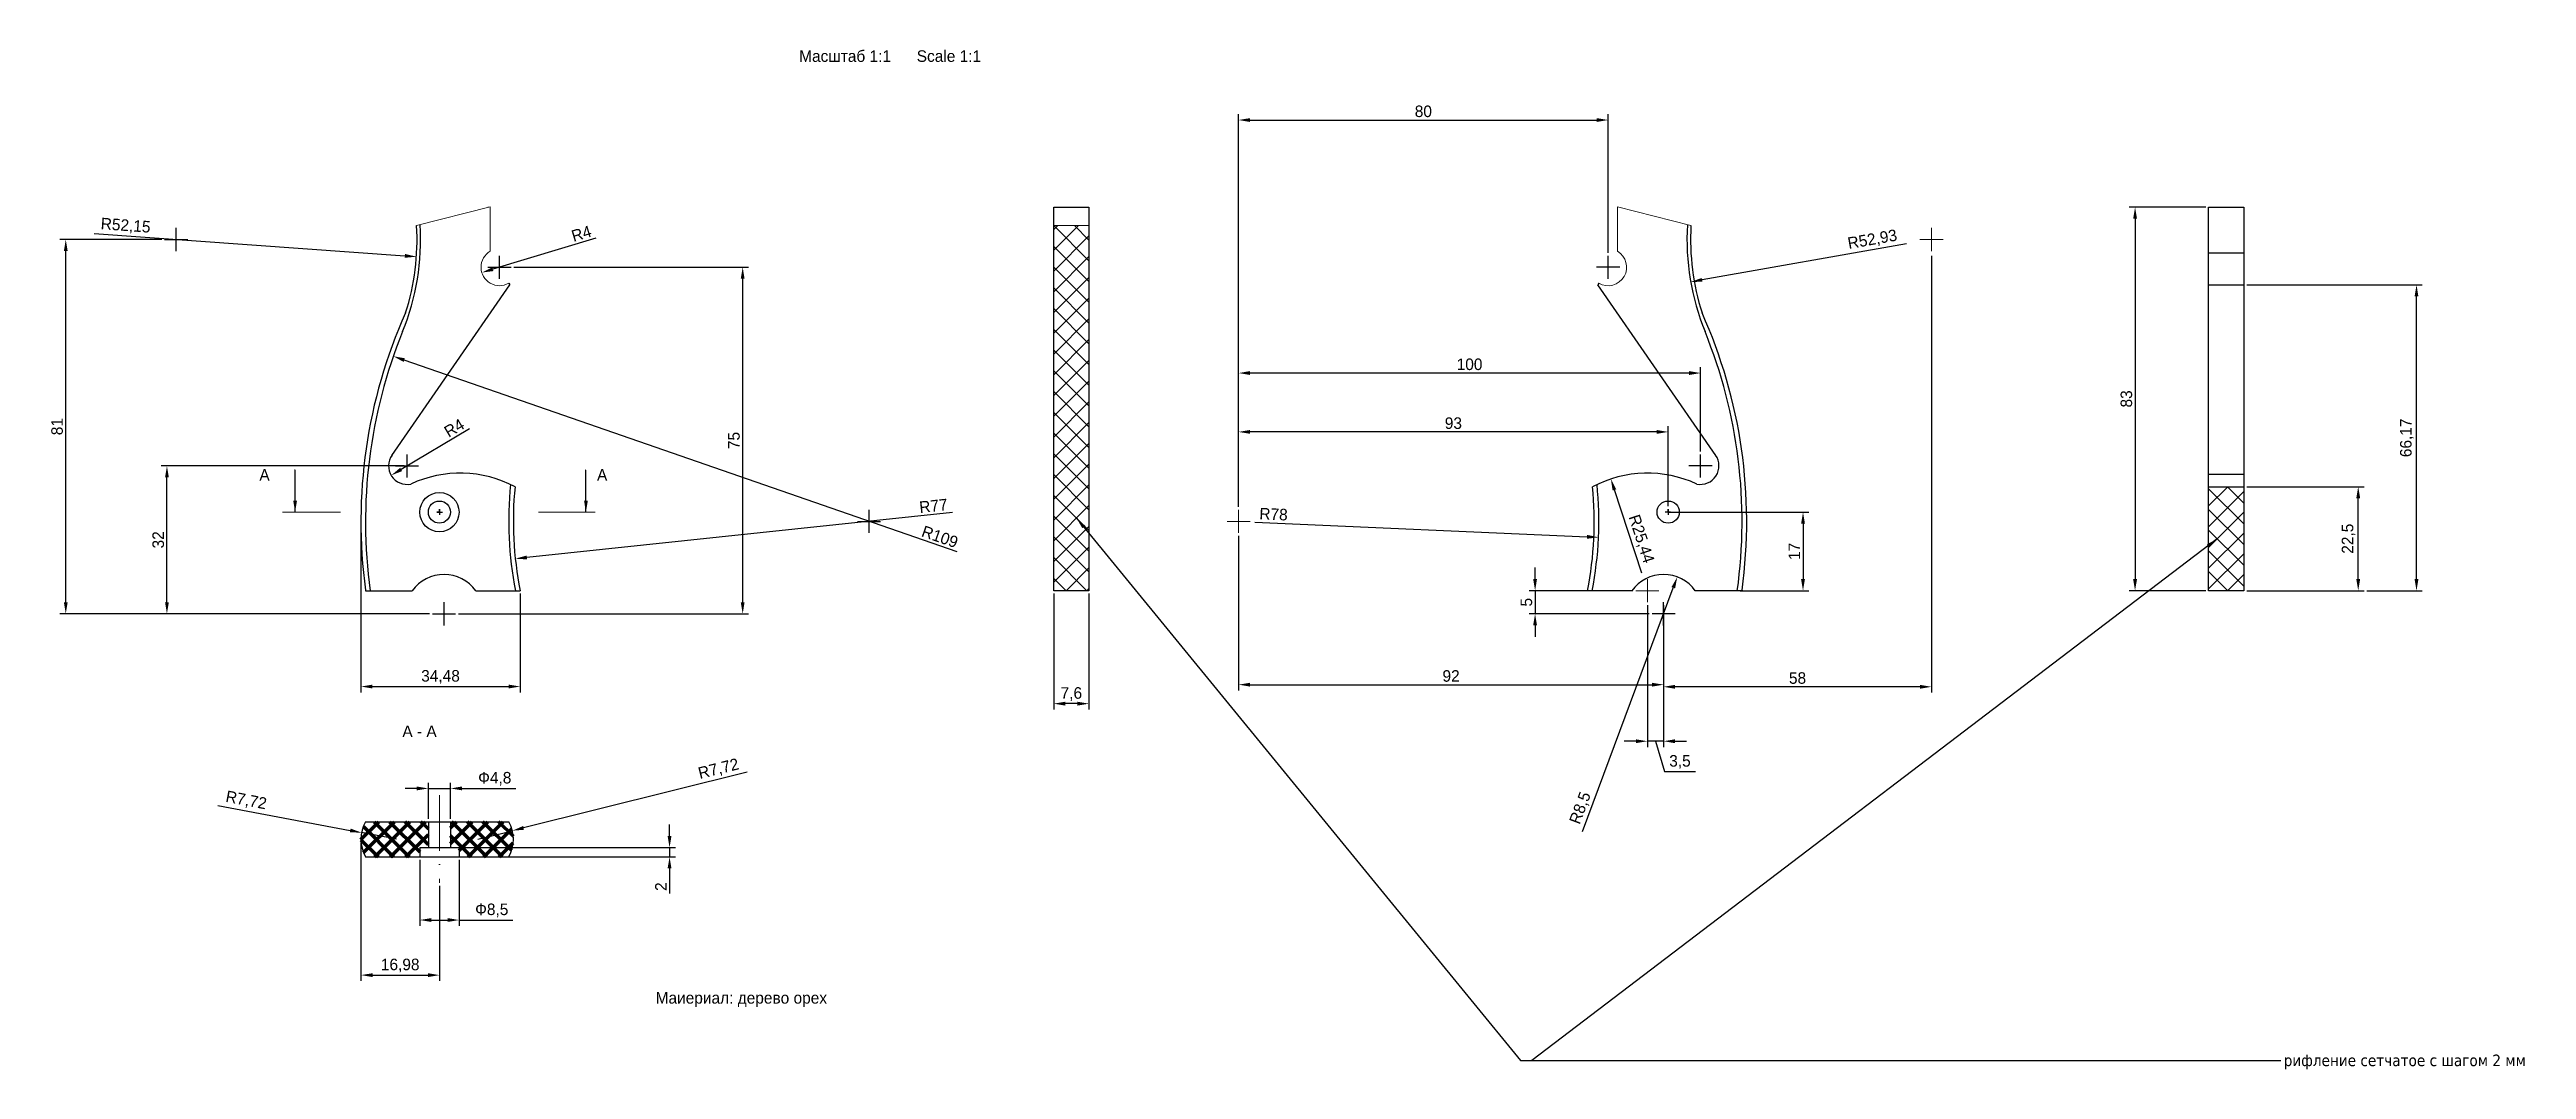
# Model space of a CAD drawing. Header units: millimetres. Extents: x -67 to 469, y -104 to 117.
import ezdxf

# ---------------------------------------------------------------- set-up
doc = ezdxf.new("R2010")
doc.units = ezdxf.units.MM
doc.linetypes.add('ACAD_ISO10W100', pattern=[18, 12, -3, 0, -3])
doc.dimstyles.new('ISO-25', dxfattribs={"dimtxt": 2.5, "dimasz": 2.5, "dimexe": 1.25, "dimexo": 0.625, "dimtad": 1, "dimtxsty": 'Standard', "dimcen": 2.5, "dimadec": 0, "dimazin": 0, "dimtfac": 1, "dimtmove": 0, "dimatfit": 3, "dimfxl": 0, "dimarcsym": 0})

# ---------------------------------------------------------------- blocks, each defined once
blk = doc.blocks.new('*D3')
at = {"color": 0, "lineweight": -2}
blk.add_line((128.07, 16.91), (35.91, 7.18), dxfattribs=at)
at = {"color": 0, "lineweight": 9}
blk.add_solid([(35.87, 7.6), (35.95, 6.77), (33.42, 6.92)], dxfattribs=at)
at = {"layer": 'Defpoints', "color": 0, "lineweight": 9}
for p in [(110, 15), (33.42, 6.92)]:
    blk.add_point(p, dxfattribs=at)
at = {"color": 0, "lineweight": 9, "insert": (123.94, 18.36), "char_height": 2.5, "attachment_point": 5, "rotation": 6.0223}
blk.add_mtext('R77', dxfattribs=at)
blk = doc.blocks.new('*D4')
at = {"color": 0, "lineweight": -2}
blk.add_line((50.86, 76.26), (28.56, 69.57), dxfattribs=at)
at = {"color": 0, "lineweight": 9}
blk.add_solid([(28.44, 69.97), (28.68, 69.17), (26.17, 68.85)], dxfattribs=at)
at = {"layer": 'Defpoints', "color": 0, "lineweight": 9}
for p in [(30, 70), (26.17, 68.85)]:
    blk.add_point(p, dxfattribs=at)
at = {"color": 0, "lineweight": 9, "insert": (47.73, 77.28), "char_height": 2.5, "attachment_point": 5, "rotation": 16.7079}
blk.add_mtext('R4', dxfattribs=at)
blk = doc.blocks.new('*D6')
at = {"color": 0, "lineweight": -2}
blk.add_line((-57.74, 77.27), (9.53, 72.46), dxfattribs=at)
at = {"color": 0, "lineweight": 9}
blk.add_solid([(9.56, 72.88), (9.5, 72.05), (12.02, 72.28)], dxfattribs=at)
at = {"layer": 'Defpoints', "color": 0, "lineweight": 9}
for p in [(-40, 76), (12.02, 72.28)]:
    blk.add_point(p, dxfattribs=at)
at = {"color": 0, "lineweight": 9, "insert": (-50.94, 78.87), "char_height": 2.5, "attachment_point": 5, "rotation": 355.9148}
blk.add_mtext('R52,15', dxfattribs=at)
blk = doc.blocks.new('*D7')
at = {"color": 0, "lineweight": -2}
blk.add_line((129.06, 8.39), (9.38, 49.91), dxfattribs=at)
at = {"color": 0, "lineweight": 9}
blk.add_solid([(9.52, 50.3), (9.25, 49.51), (7.02, 50.73)], dxfattribs=at)
at = {"layer": 'Defpoints', "color": 0, "lineweight": 9}
for p in [(7.02, 50.73), (110, 15)]:
    blk.add_point(p, dxfattribs=at)
at = {"color": 0, "lineweight": 9, "insert": (125.34, 11.66), "char_height": 2.5, "attachment_point": 5, "rotation": 340.8673}
blk.add_mtext('R109', dxfattribs=at)
blk = doc.blocks.new('*D8')
at = {"color": 0, "lineweight": -2}
blk.add_line((23.48, 35), (8.71, 26.23), dxfattribs=at)
at = {"color": 0, "lineweight": 9}
blk.add_solid([(8.5, 26.59), (8.92, 25.88), (6.56, 24.96)], dxfattribs=at)
at = {"layer": 'Defpoints', "color": 0, "lineweight": 9}
for p in [(10, 27), (6.56, 24.96)]:
    blk.add_point(p, dxfattribs=at)
at = {"color": 0, "lineweight": 9, "insert": (20.2, 35.23), "char_height": 2.5, "attachment_point": 5, "rotation": 30.6843}
blk.add_mtext('R4', dxfattribs=at)
blk = doc.blocks.new('*D9')
at = {"color": 0, "lineweight": -2}
for p, q in [((150, -0.62), (150, -25.7)), ((157.6, -0.62), (157.6, -25.7)), ((155.1, -24.45), (152.5, -24.45))]:
    blk.add_line(p, q, dxfattribs=at)
at = {"color": 0, "lineweight": 9}
for points in [[(152.5, -24.03), (152.5, -24.87), (150, -24.45)], [(155.1, -24.03), (155.1, -24.87), (157.6, -24.45)]]:
    blk.add_solid(points, dxfattribs=at)
at = {"layer": 'Defpoints', "color": 0, "lineweight": 9}
for p in [(150, 0), (157.6, 0), (150, -24.45)]:
    blk.add_point(p, dxfattribs=at)
at = {"color": 0, "lineweight": 9, "insert": (153.8, -22.37), "char_height": 2.5, "attachment_point": 5}
blk.add_mtext('7,6', dxfattribs=at)
blk = doc.blocks.new('*D10')
at = {"color": 0, "lineweight": -2}
for p, q in [((-30.97, -46.46), (-2.3, -51.89)), ((7.74, -53.8), (0.15, -52.36))]:
    blk.add_line(p, q, dxfattribs=at)
at = {"color": 0, "lineweight": 9}
blk.add_solid([(-2.22, -51.49), (-2.38, -52.3), (0.15, -52.36)], dxfattribs=at)
at = {"layer": 'Defpoints', "color": 0, "lineweight": 9}
for p in [(0.15, -52.36), (7.74, -53.8)]:
    blk.add_point(p, dxfattribs=at)
at = {"color": 0, "lineweight": 9, "insert": (-24.85, -45.5), "char_height": 2.5, "attachment_point": 5, "rotation": 349.2559}
blk.add_mtext('R7,72', dxfattribs=at)
blk = doc.blocks.new('*D11')
at = {"color": 0, "lineweight": -2}
for p, q in [((83.62, -39.3), (35.22, -51.33)), ((25.31, -53.8), (32.8, -51.94))]:
    blk.add_line(p, q, dxfattribs=at)
at = {"color": 0, "lineweight": 9}
blk.add_solid([(35.12, -50.93), (35.32, -51.74), (32.8, -51.94)], dxfattribs=at)
at = {"layer": 'Defpoints', "color": 0, "lineweight": 9}
for p in [(32.8, -51.94), (25.31, -53.8)]:
    blk.add_point(p, dxfattribs=at)
at = {"color": 0, "lineweight": 9, "insert": (77.46, -38.69), "char_height": 2.5, "attachment_point": 5, "rotation": 13.9642}
blk.add_mtext('R7,72', dxfattribs=at)
blk = doc.blocks.new('*D12')
at = {"color": 0, "lineweight": -2}
for p, q in [((12.1, -42.8), (9.6, -42.8)), ((14.6, -49.38), (14.6, -41.55)), ((14.6, -42.8), (19.4, -42.8)), ((19.4, -49.38), (19.4, -41.55)), ((21.9, -42.8), (33.57, -42.8))]:
    blk.add_line(p, q, dxfattribs=at)
at = {"color": 0, "lineweight": 9}
for points in [[(12.1, -42.38), (12.1, -43.21), (14.6, -42.8)], [(21.9, -42.38), (21.9, -43.21), (19.4, -42.8)]]:
    blk.add_solid(points, dxfattribs=at)
at = {"layer": 'Defpoints', "color": 0, "lineweight": 9}
for p in [(19.4, -42.8), (14.6, -50), (19.4, -50)]:
    blk.add_point(p, dxfattribs=at)
at = {"color": 0, "lineweight": 9, "insert": (28.98, -40.71), "char_height": 2.5, "attachment_point": 5}
blk.add_mtext('Ф4,8', dxfattribs=at)
blk = doc.blocks.new('*D13')
at = {"color": 0, "lineweight": -2}
for p, q in [((12.75, -58.23), (12.75, -72.53)), ((21.25, -58.23), (21.25, -72.53)), ((15.25, -71.28), (18.75, -71.28)), ((21.25, -71.28), (32.92, -71.28))]:
    blk.add_line(p, q, dxfattribs=at)
at = {"color": 0, "lineweight": 9}
for points in [[(15.25, -70.86), (15.25, -71.69), (12.75, -71.28)], [(18.75, -70.86), (18.75, -71.69), (21.25, -71.28)]]:
    blk.add_solid(points, dxfattribs=at)
at = {"layer": 'Defpoints', "color": 0, "lineweight": 9}
for p in [(12.75, -57.6), (21.25, -57.6), (21.25, -71.28)]:
    blk.add_point(p, dxfattribs=at)
at = {"color": 0, "lineweight": 9, "insert": (28.33, -69.19), "char_height": 2.5, "attachment_point": 5}
blk.add_mtext('Ф8,5', dxfattribs=at)
blk = doc.blocks.new('*D14')
at = {"color": 0, "lineweight": -2}
for p, q in [((66.82, -53.1), (66.82, -50.6)), ((21.87, -55.6), (68.07, -55.6)), ((21.87, -57.6), (68.07, -57.6)), ((66.82, -55.6), (66.82, -57.6)), ((66.82, -60.1), (66.82, -65.52))]:
    blk.add_line(p, q, dxfattribs=at)
at = {"color": 0, "lineweight": 9}
for points in [[(66.4, -53.1), (67.23, -53.1), (66.82, -55.6)], [(66.4, -60.1), (67.23, -60.1), (66.82, -57.6)]]:
    blk.add_solid(points, dxfattribs=at)
at = {"layer": 'Defpoints', "color": 0, "lineweight": 9}
for p in [(21.25, -55.6), (21.25, -57.6), (66.82, -57.6)]:
    blk.add_point(p, dxfattribs=at)
at = {"color": 0, "lineweight": 9, "insert": (64.94, -64.06), "char_height": 2.5, "attachment_point": 5, "rotation": 90}
blk.add_mtext('2', dxfattribs=at)
blk = doc.blocks.new('*D15')
at = {"color": 0, "lineweight": -2}
blk.add_line((264.45, -52.09), (284.1, 0.62), dxfattribs=at)
at = {"color": 0, "lineweight": 9}
blk.add_solid([(283.71, 0.77), (284.49, 0.48), (284.97, 2.96)], dxfattribs=at)
at = {"layer": 'Defpoints', "color": 0, "lineweight": 9}
for p in [(284.97, 2.96), (282, -5)]:
    blk.add_point(p, dxfattribs=at)
at = {"color": 0, "lineweight": 9, "insert": (264.1, -47.07), "char_height": 2.5, "attachment_point": 5, "rotation": 69.5568}
blk.add_mtext('R8,5', dxfattribs=at)
blk = doc.blocks.new('*D16')
at = {"color": 0, "lineweight": -2}
blk.add_line((193.53, 14.84), (265.43, 11.66), dxfattribs=at)
at = {"color": 0, "lineweight": 9}
blk.add_solid([(265.44, 12.08), (265.41, 11.24), (267.92, 11.55)], dxfattribs=at)
at = {"layer": 'Defpoints', "color": 0, "lineweight": 9}
for p in [(190, 15), (267.92, 11.55)]:
    blk.add_point(p, dxfattribs=at)
at = {"color": 0, "lineweight": 9, "insert": (197.57, 16.54), "char_height": 2.5, "attachment_point": 5, "rotation": 357.4648}
blk.add_mtext('R78', dxfattribs=at)
blk = doc.blocks.new('*D17')
at = {"color": 0, "lineweight": -2}
for p, q in [((190, 11.88), (190, -21.59)), ((282, -8.12), (282, -21.59)), ((192.5, -20.34), (279.5, -20.34))]:
    blk.add_line(p, q, dxfattribs=at)
at = {"color": 0, "lineweight": 9}
for points in [[(192.5, -19.93), (192.5, -20.76), (190, -20.34)], [(279.5, -19.93), (279.5, -20.76), (282, -20.34)]]:
    blk.add_solid(points, dxfattribs=at)
at = {"layer": 'Defpoints', "color": 0, "lineweight": 9}
for p in [(190, 12.5), (282, -7.5), (282, -20.34)]:
    blk.add_point(p, dxfattribs=at)
at = {"color": 0, "lineweight": 9, "insert": (236, -18.47), "char_height": 2.5, "attachment_point": 5}
blk.add_mtext('92', dxfattribs=at)
blk = doc.blocks.new('*D18')
at = {"color": 0, "lineweight": -2}
for p, q in [((190, 18.12), (190, 103.11)), ((270, 73.12), (270, 103.11)), ((192.5, 101.86), (267.5, 101.86))]:
    blk.add_line(p, q, dxfattribs=at)
at = {"color": 0, "lineweight": 9}
for points in [[(192.5, 102.27), (192.5, 101.44), (190, 101.86)], [(267.5, 102.27), (267.5, 101.44), (270, 101.86)]]:
    blk.add_solid(points, dxfattribs=at)
at = {"layer": 'Defpoints', "color": 0, "lineweight": 9}
for p in [(270, 101.86), (270, 72.5), (190, 17.5)]:
    blk.add_point(p, dxfattribs=at)
at = {"color": 0, "lineweight": 9, "insert": (230, 103.73), "char_height": 2.5, "attachment_point": 5}
blk.add_mtext('80', dxfattribs=at)
blk = doc.blocks.new('*D19')
at = {"color": 0, "lineweight": -2}
for p, q in [((190, 18.75), (190, 48.35)), ((290, 30.12), (290, 48.35)), ((287.5, 47.1), (192.5, 47.1))]:
    blk.add_line(p, q, dxfattribs=at)
at = {"color": 0, "lineweight": 9}
for points in [[(192.5, 47.52), (192.5, 46.68), (190, 47.1)], [(287.5, 47.52), (287.5, 46.68), (290, 47.1)]]:
    blk.add_solid(points, dxfattribs=at)
at = {"layer": 'Defpoints', "color": 0, "lineweight": 9}
for p in [(190, 47.1), (290, 29.5), (190, 18.12)]:
    blk.add_point(p, dxfattribs=at)
at = {"color": 0, "lineweight": 9, "insert": (240, 48.98), "char_height": 2.5, "attachment_point": 5}
blk.add_mtext('100', dxfattribs=at)
blk = doc.blocks.new('*D20')
at = {"color": 0, "lineweight": -2}
for p, q in [((190, 19.38), (190, 35.61)), ((280.5, 34.36), (192.5, 34.36)), ((283, 18.28), (283, 35.61))]:
    blk.add_line(p, q, dxfattribs=at)
at = {"color": 0, "lineweight": 9}
for points in [[(192.5, 34.78), (192.5, 33.95), (190, 34.36)], [(280.5, 34.78), (280.5, 33.95), (283, 34.36)]]:
    blk.add_solid(points, dxfattribs=at)
at = {"layer": 'Defpoints', "color": 0, "lineweight": 9}
for p in [(190, 34.36), (190, 18.75), (283, 17.65)]:
    blk.add_point(p, dxfattribs=at)
at = {"color": 0, "lineweight": 9, "insert": (236.5, 36.24), "char_height": 2.5, "attachment_point": 5}
blk.add_mtext('93', dxfattribs=at)
blk = doc.blocks.new('*D21')
at = {"color": 0, "lineweight": -2}
for p, q in [((399.38, 83), (382.82, 83)), ((384.07, 80.5), (384.07, 2.5)), ((399.38, 0), (382.82, 0))]:
    blk.add_line(p, q, dxfattribs=at)
at = {"color": 0, "lineweight": 9}
for points in [[(383.65, 80.5), (384.49, 80.5), (384.07, 83)], [(383.65, 2.5), (384.49, 2.5), (384.07, 0)]]:
    blk.add_solid(points, dxfattribs=at)
at = {"layer": 'Defpoints', "color": 0, "lineweight": 9}
for p in [(400, 83), (384.07, 0), (400, 0)]:
    blk.add_point(p, dxfattribs=at)
at = {"color": 0, "lineweight": 9, "insert": (382.2, 41.5), "char_height": 2.5, "attachment_point": 5, "rotation": 90}
blk.add_mtext('83', dxfattribs=at)
blk = doc.blocks.new('*D22')
at = {"color": 0, "lineweight": -2}
for p, q in [((408.23, 22.5), (433.63, 22.5)), ((432.38, 2.5), (432.38, 20)), ((408.23, 0), (433.63, 0))]:
    blk.add_line(p, q, dxfattribs=at)
at = {"color": 0, "lineweight": 9}
for points in [[(431.96, 20), (432.79, 20), (432.38, 22.5)], [(431.96, 2.5), (432.79, 2.5), (432.38, 0)]]:
    blk.add_solid(points, dxfattribs=at)
at = {"layer": 'Defpoints', "color": 0, "lineweight": 9}
for p in [(407.6, 22.5), (432.38, 22.5), (407.6, 0)]:
    blk.add_point(p, dxfattribs=at)
at = {"color": 0, "lineweight": 9, "insert": (430.29, 11.25), "char_height": 2.5, "attachment_point": 5, "rotation": 90}
blk.add_mtext('22,5', dxfattribs=at)
blk = doc.blocks.new('*D23')
at = {"color": 0, "lineweight": -2}
for p, q in [((340, 72.5), (340, -22.05)), ((282, -3.12), (282, -22.05)), ((337.5, -20.8), (284.5, -20.8))]:
    blk.add_line(p, q, dxfattribs=at)
at = {"color": 0, "lineweight": 9}
for points in [[(284.5, -20.38), (284.5, -21.22), (282, -20.8)], [(337.5, -20.38), (337.5, -21.22), (340, -20.8)]]:
    blk.add_solid(points, dxfattribs=at)
at = {"layer": 'Defpoints', "color": 0, "lineweight": 9}
for p in [(340, 73.12), (282, -2.5), (282, -20.8)]:
    blk.add_point(p, dxfattribs=at)
at = {"color": 0, "lineweight": 9, "insert": (311, -18.92), "char_height": 2.5, "attachment_point": 5}
blk.add_mtext('58', dxfattribs=at)
blk = doc.blocks.new('*D24')
at = {"color": 0, "lineweight": -2}
blk.add_line((334.57, 75.05), (290.33, 67.26), dxfattribs=at)
at = {"color": 0, "lineweight": 9}
blk.add_solid([(290.26, 67.67), (290.41, 66.85), (287.87, 66.83)], dxfattribs=at)
at = {"layer": 'Defpoints', "color": 0, "lineweight": 9}
for p in [(340, 76), (287.87, 66.83)]:
    blk.add_point(p, dxfattribs=at)
at = {"color": 0, "lineweight": 9, "insert": (327.23, 75.87), "char_height": 2.5, "attachment_point": 5, "rotation": 9.9758}
blk.add_mtext('R52,93', dxfattribs=at)
blk = doc.blocks.new('*D25')
at = {"color": 0, "lineweight": -2}
for p, q in [((33.12, 70), (83.9, 70)), ((82.65, -2.5), (82.65, 67.5)), ((21.12, -5), (83.9, -5))]:
    blk.add_line(p, q, dxfattribs=at)
at = {"color": 0, "lineweight": 9}
for points in [[(82.23, 67.5), (83.06, 67.5), (82.65, 70)], [(82.23, -2.5), (83.06, -2.5), (82.65, -5)]]:
    blk.add_solid(points, dxfattribs=at)
at = {"layer": 'Defpoints', "color": 0, "lineweight": 9}
for p in [(32.5, 70), (82.65, 70), (20.5, -5)]:
    blk.add_point(p, dxfattribs=at)
at = {"color": 0, "lineweight": 9, "insert": (80.77, 32.5), "char_height": 2.5, "attachment_point": 5, "rotation": 90}
blk.add_mtext('75', dxfattribs=at)
blk = doc.blocks.new('*D26')
at = {"color": 0, "lineweight": -2}
for p, q in [((-43.12, 76), (-65.14, 76)), ((-63.89, -2.5), (-63.89, 73.5)), ((14.88, -5), (-65.14, -5))]:
    blk.add_line(p, q, dxfattribs=at)
at = {"color": 0, "lineweight": 9}
for points in [[(-64.3, 73.5), (-63.47, 73.5), (-63.89, 76)], [(-64.3, -2.5), (-63.47, -2.5), (-63.89, -5)]]:
    blk.add_solid(points, dxfattribs=at)
at = {"layer": 'Defpoints', "color": 0, "lineweight": 9}
for p in [(-63.89, 76), (-42.5, 76), (15.5, -5)]:
    blk.add_point(p, dxfattribs=at)
at = {"color": 0, "lineweight": 9, "insert": (-65.76, 35.5), "char_height": 2.5, "attachment_point": 5, "rotation": 90}
blk.add_mtext('81', dxfattribs=at)
blk = doc.blocks.new('*D27')
at = {"color": 0, "lineweight": -2}
for p, q in [((9.38, 27), (-43.24, 27)), ((-41.99, -2.5), (-41.99, 24.5)), ((14.25, -5), (-43.24, -5))]:
    blk.add_line(p, q, dxfattribs=at)
at = {"color": 0, "lineweight": 9}
for points in [[(-42.4, 24.5), (-41.57, 24.5), (-41.99, 27)], [(-42.4, -2.5), (-41.57, -2.5), (-41.99, -5)]]:
    blk.add_solid(points, dxfattribs=at)
at = {"layer": 'Defpoints', "color": 0, "lineweight": 9}
for p in [(-41.99, 27), (10, 27), (14.88, -5)]:
    blk.add_point(p, dxfattribs=at)
at = {"color": 0, "lineweight": 9, "insert": (-43.86, 11), "char_height": 2.5, "attachment_point": 5, "rotation": 90}
blk.add_mtext('32', dxfattribs=at)
blk = doc.blocks.new('*D28')
at = {"color": 0, "lineweight": -2}
for p, q in [((0, 14.38), (0, -22)), ((34.48, -0.63), (34.48, -22)), ((2.5, -20.75), (31.98, -20.75))]:
    blk.add_line(p, q, dxfattribs=at)
at = {"color": 0, "lineweight": 9}
for points in [[(2.5, -20.33), (2.5, -21.16), (0, -20.75)], [(31.98, -20.33), (31.98, -21.16), (34.48, -20.75)]]:
    blk.add_solid(points, dxfattribs=at)
at = {"layer": 'Defpoints', "color": 0, "lineweight": 9}
for p in [(0, 15), (34.48, 0), (34.48, -20.75)]:
    blk.add_point(p, dxfattribs=at)
at = {"color": 0, "lineweight": 9, "insert": (17.24, -18.66), "char_height": 2.5, "attachment_point": 5}
blk.add_mtext('34,48', dxfattribs=at)
blk = doc.blocks.new('*D29')
at = {"color": 0, "lineweight": -2}
for p, q in [((282.99, 17), (313.44, 17)), ((312.19, 14.5), (312.19, 2.5)), ((298.59, 0), (313.44, 0))]:
    blk.add_line(p, q, dxfattribs=at)
at = {"color": 0, "lineweight": 9}
for points in [[(311.77, 14.5), (312.6, 14.5), (312.19, 17)], [(311.77, 2.5), (312.6, 2.5), (312.19, 0)]]:
    blk.add_solid(points, dxfattribs=at)
at = {"layer": 'Defpoints', "color": 0, "lineweight": 9}
for p in [(282.37, 17), (297.96, 0), (312.19, 0)]:
    blk.add_point(p, dxfattribs=at)
at = {"color": 0, "lineweight": 9, "insert": (310.31, 8.5), "char_height": 2.5, "attachment_point": 5, "rotation": 90}
blk.add_mtext('17', dxfattribs=at)
blk = doc.blocks.new('*D30')
at = {"color": 0, "lineweight": -2}
for p, q in [((408.23, 66.17), (446.25, 66.17)), ((445, 2.5), (445, 63.67)), ((434.25, 0), (446.25, 0))]:
    blk.add_line(p, q, dxfattribs=at)
at = {"color": 0, "lineweight": 9}
for points in [[(444.58, 63.67), (445.41, 63.67), (445, 66.17)], [(444.58, 2.5), (445.41, 2.5), (445, 0)]]:
    blk.add_solid(points, dxfattribs=at)
at = {"layer": 'Defpoints', "color": 0, "lineweight": 9}
for p in [(407.6, 66.17), (445, 66.17), (433.63, 0)]:
    blk.add_point(p, dxfattribs=at)
at = {"color": 0, "lineweight": 9, "insert": (442.91, 33.08), "char_height": 2.5, "attachment_point": 5, "rotation": 90}
blk.add_mtext('66,17', dxfattribs=at)
blk = doc.blocks.new('*D31')
at = {"color": 0, "lineweight": -2}
for p, q in [((0.02, -54.53), (0.02, -84.45)), ((17, -63.88), (17, -84.45)), ((2.52, -83.2), (14.5, -83.2))]:
    blk.add_line(p, q, dxfattribs=at)
at = {"color": 0, "lineweight": 9}
for points in [[(2.52, -82.79), (2.52, -83.62), (0.02, -83.2)], [(14.5, -82.79), (14.5, -83.62), (17, -83.2)]]:
    blk.add_solid(points, dxfattribs=at)
at = {"layer": 'Defpoints', "color": 0, "lineweight": 9}
for p in [(0.02, -53.9), (17, -63.26), (17, -83.2)]:
    blk.add_point(p, dxfattribs=at)
at = {"color": 0, "lineweight": 9, "insert": (8.51, -81.12), "char_height": 2.5, "attachment_point": 5}
blk.add_mtext('16,98', dxfattribs=at)
blk = doc.blocks.new('*D32')
at = {"color": 0, "lineweight": -2}
blk.add_line((277.26, 3.78), (271.36, 21.8), dxfattribs=at)
at = {"color": 0, "lineweight": 9}
blk.add_solid([(271.76, 21.93), (270.97, 21.67), (270.59, 24.18)], dxfattribs=at)
at = {"layer": 'Defpoints', "color": 0, "lineweight": 9}
for p in [(270.59, 24.18), (278.5, 0)]:
    blk.add_point(p, dxfattribs=at)
at = {"color": 0, "lineweight": 9, "insert": (277.04, 11.16), "char_height": 2.5, "attachment_point": 5, "rotation": 288.1239}
blk.add_mtext('R25,44', dxfattribs=at)
blk = doc.blocks.new('*D33')
at = {"color": 0, "lineweight": -2}
for p, q in [((278.5, -3.12), (278.5, -33.83)), ((282, -8.12), (282, -33.83)), ((276, -32.58), (273.5, -32.58)), ((282, -32.58), (278.5, -32.58)), ((282, -32.58), (278.5, -32.58)), ((280.25, -32.58), (282.22, -39.14)), ((284.5, -32.58), (287, -32.58)), ((282.22, -39.14), (288.89, -39.14))]:
    blk.add_line(p, q, dxfattribs=at)
at = {"color": 0, "lineweight": 9}
for points in [[(276, -32.16), (276, -33), (278.5, -32.58)], [(284.5, -32.16), (284.5, -33), (282, -32.58)]]:
    blk.add_solid(points, dxfattribs=at)
at = {"layer": 'Defpoints', "color": 0, "lineweight": 9}
for p in [(278.5, -2.5), (282, -7.5), (278.5, -32.58)]:
    blk.add_point(p, dxfattribs=at)
at = {"color": 0, "lineweight": 9, "insert": (285.55, -37.06), "char_height": 2.5, "attachment_point": 5}
blk.add_mtext('3,5', dxfattribs=at)
blk = doc.blocks.new('*D34')
at = {"color": 0, "lineweight": -2}
for p, q in [((275.38, 0), (252.94, 0)), ((254.19, 2.5), (254.19, 5)), ((254.19, 0), (254.19, -5)), ((278.88, -5), (252.94, -5)), ((254.19, -7.5), (254.19, -10))]:
    blk.add_line(p, q, dxfattribs=at)
at = {"color": 0, "lineweight": 9}
for points in [[(253.77, 2.5), (254.6, 2.5), (254.19, 0)], [(253.77, -7.5), (254.6, -7.5), (254.19, -5)]]:
    blk.add_solid(points, dxfattribs=at)
at = {"layer": 'Defpoints', "color": 0, "lineweight": 9}
for p in [(276, 0), (254.19, -5), (279.5, -5)]:
    blk.add_point(p, dxfattribs=at)
at = {"color": 0, "lineweight": 9, "insert": (252.31, -2.5), "char_height": 2.5, "attachment_point": 5, "rotation": 90}
blk.add_mtext('5', dxfattribs=at)

msp = doc.modelspace()

# ---------------------------------------------------------------- hatches: boundary and pattern name
at = {"lineweight": 9}
h = msp.add_hatch(dxfattribs=at)
h.set_pattern_fill('ANSI37', color=256, style=0)
h.paths.add_polyline_path([(157.6, 79), (150, 79), (150, 0), (157.6, 0)])
h = msp.add_hatch()
h.set_pattern_fill('ANSI37', color=256, style=0)
h.paths.add_polyline_path([(407.6, 22.5), (400, 22.5), (400, 0), (407.6, 0)])
at = {"lineweight": 100}
h = msp.add_hatch(dxfattribs=at)
h.set_pattern_fill('ANSI37', color=256, scale=0.75, style=0)
h.paths.add_polyline_path([(14.6, -50), (1.018, -50, 0.2632018), (1.018, -57.6), (12.75, -57.6), (12.75, -55.6), (14.6, -55.6)])
h.paths.add_polyline_path([(32.026, -50), (19.4, -50), (19.4, -55.6), (21.25, -55.6), (21.25, -57.6), (32.026, -57.6, 0.2632456)])

# ---------------------------------------------------------------- linework, layer by layer
at = {"lineweight": 9}
for p, q in [((12.067, 79), (28, 83.097)), ((27.5, 83), (28, 83.097)), ((28, 83.097), (28, 73.464)), ((272, 83.097), (272, 73.464)), ((287.933, 79), (272, 83.097)), ((150, 79), (157.6, 79)), ((337.5, 76), (342.5, 76)), ((340, 73.5), (340, 78.5)), ((-4.426, 17), (-16.954, 17)), ((38.482, 17), (50.697, 17)), ((190, 12.5), (190, 17.5)), ((187.5, 15), (192.5, 15)), ((276, 0), (281, 0)), ((278.5, -2.5), (278.5, 2.5))]:
    msp.add_line(p, q, dxfattribs=at)
for p, q in [((150, 80), (150, 83)), ((150, 83), (157.6, 83)), ((157.6, 83), (157.6, 80)), ((400, 0), (400, 83)), ((400, 83), (407.6, 83)), ((407.6, 83), (407.6, 0)), ((-42.5, 76), (-37.5, 76)), ((-40, 73.5), (-40, 78.5)), ((150, 0), (150, 80)), ((157.6, 80), (157.6, 0)), ((27.5, 70), (32.5, 70)), ((30, 67.5), (30, 72.5)), ((272.5, 70), (267.5, 70)), ((270, 67.5), (270, 72.5)), ((400, 73.122), (407.6, 73.122)), ((6.677, 29.227), (32.213, 66.167)), ((32, 66.536), (32.213, 66.167)), ((268, 66.536), (267.787, 66.167)), ((293.323, 29.227), (267.787, 66.167)), ((400, 66.167), (407.6, 66.167)), ((7.5, 27), (12.5, 27)), ((10, 24.5), (10, 29.5)), ((292.5, 27), (287.5, 27)), ((290, 24.5), (290, 29.5)), ((400, 25.195), (407.6, 25.195)), ((400, 22.5), (407.6, 22.5)), ((17, 17), (16.471, 17)), ((16.471, 17), (17.634, 17)), ((17, 17), (17, 17.654)), ((17, 17.654), (17, 16.429)), ((110, 12.5), (110, 17.5)), ((283.529, 17), (282.366, 17)), ((283, 17.654), (283, 16.429)), ((283, 17), (283, 17.654)), ((283, 17), (283.529, 17)), ((107.5, 15), (112.5, 15)), ((1.009, 0.138), (1.009, 0)), ((1.009, 0), (11.126, 0)), ((24.874, 0), (34.475, 0)), ((157.6, 0), (150, 0)), ((275.126, 0), (265.525, 0)), ((298.991, 0), (288.874, 0)), ((298.991, 0.138), (298.991, 0)), ((407.6, 0), (400, 0)), ((15.5, -5), (20.5, -5)), ((18, -7.5), (18, -2.5)), ((284.5, -5), (279.5, -5)), ((282, -7.5), (282, -2.5)), ((1.018, -50), (32.026, -50)), ((14.6, -50), (14.6, -55.6)), ((19.4, -50), (19.4, -55.6)), ((1.018, -57.6), (32.026, -57.6)), ((12.75, -55.6), (14.6, -55.6)), ((12.75, -55.6), (12.75, -57.6)), ((14.6, -55.6), (19.4, -55.6)), ((19.4, -55.6), (21.25, -55.6)), ((21.25, -55.6), (21.25, -57.6))]:
    msp.add_line(p, q)
at = {"color": 1, "linetype": 'ACAD_ISO10W100', "lineweight": 5}
msp.add_line((17, -44.287), (17, -63.257), dxfattribs=at)
for centre, radius in [((17, 17), 4.25), ((17, 17), 2.4), ((283, 17), 2.4)]:
    msp.add_circle(centre, radius)
for centre, radius, start, end in [((-40, 76), 52.929, 337.87006, 3.46258), ((-40, 76), 52.154, 342.25174, 3.29761), ((340, 76), 52.929, 176.53742, 202.12994), ((340, 76), 52.154, 176.70239, 197.74826), ((110, 15), 110, 155.79418, 187.76517), ((190, 15), 110, 352.23483, 24.20582), ((110, 15), 109, 157.87006, 187.90984), ((190, 15), 109, 352.09016, 22.12994), ((10, 27), 4, 144.51637, 281.73272), ((290, 27), 4, 258.26728, 35.48363), ((21.5, 0), 25.437, 62.19357, 114.84193), ((110, 15), 78, 174.12851, 191.08749), ((110, 15), 77, 174.41038, 191.23334), ((190, 15), 77, 348.76666, 5.58962), ((190, 15), 78, 348.91251, 5.87149), ((278.5, 0), 25.437, 65.15807, 117.80643), ((18, -5), 8.5, 36.03188, 143.96812), ((282, -5), 8.5, 36.03188, 143.96812), ((7.737, -53.8), 7.719, 150.50817, 209.49183), ((25.308, -53.8), 7.718, 330.50348, 29.49652)]:
    msp.add_arc(centre, radius, start, end)
at = {"lineweight": 9}
for centre, start, end in [((30, 70), 120, 300), ((270, 70), 240, 60)]:
    msp.add_arc(centre, 4, start, end, dxfattribs=at)

# ---------------------------------------------------------------- texts
for s, p in [('Масштаб 1:1      Scale 1:1', (94.877, 114.446)), (' А', (-22.905, 23.816)), ('А', (51.114, 23.816)), ('А - А', (8.981, -31.688)), ('Маиериал: дерево орех', (63.801, -89.367))]:
    msp.add_text(s, height=2.5, dxfattribs=at).set_placement(p)
at = {"lineweight": 9, "insert": (416.246, -100.4), "char_height": 2.5, "attachment_point": 1}
msp.add_mtext('{\\fTahoma|b0|i0|c204|p32;рифление сетчатое с шагом 2 мм}', dxfattribs=at)

# ---------------------------------------------------------------- dimensions: what is measured, and where the dimension line sits
at = {"lineweight": 9}
for base, p1, p2, picture, middle in [((270, 101.858), (190, 17.5), (270, 72.5), '*D18', (230, 103.733)), ((282, -20.8), (340, 73.122), (282, -2.5), '*D23', (311, -18.925)), ((190, 47.101), (290, 29.5), (190, 18.125), '*D19', (240, 48.976)), ((190, 34.365), (283, 17.654), (190, 18.75), '*D20', (236.5, 36.24)), ((34.4752, -20.748), (0, 15), (34.4752, 0), '*D28', (17.2376, -18.6647)), ((282, -20.344), (190, 12.5), (282, -7.5), '*D17', (236, -18.469)), ((278.5, -32.578), (282, -7.5), (278.5, -2.5), '*D33', (282.844, -37.058)), ((17, -83.204), (0.019, -53.9), (17, -63.257), '*D31', (8.509, -81.121))]:
    dim = msp.add_linear_dim(base=base, p1=p1, p2=p2, dimstyle='ISO-25', override={"dimtmove": 1}, dxfattribs=at)
    dim.commit()
    dim.dimension.update_dxf_attribs({"geometry": picture, "text_midpoint": middle})
for center, mpoint, picture, middle in [((-40, 76), (12.021, 72.285), '*D6', (-51.086, 76.792)), ((30, 70), (26.169, 68.85), '*D4', (48.27, 75.484)), ((340, 76), (287.871, 66.831), '*D24', (327.595, 73.818)), ((110, 15), (7.021, 50.726), '*D7', (124.73, 9.89)), ((10, 27), (6.56, 24.959), '*D8', (21.154, 33.619)), ((278.5, 0), (270.587, 24.175), '*D32', (275.06, 10.51)), ((110, 15), (33.425, 6.921), '*D3', (124.138, 16.492)), ((190, 15), (267.924, 11.55), '*D16', (197.489, 14.668)), ((282, -5), (284.969, 2.965), '*D15', (266.048, -47.795))]:
    dim = msp.add_radius_dim(center=center, mpoint=mpoint, dimstyle='ISO-25', override={"dimtmove": 1}, dxfattribs=at)
    dim.commit()
    dim.dimension.update_dxf_attribs({"geometry": picture, "text_midpoint": middle, "dimtype": 164})
for base, p1, p2, picture, middle in [((384.072, 0), (400, 83), (400, 0), '*D21', (382.197, 41.5)), ((-63.887, 76), (15.5, -5), (-42.5, 76), '*D26', (-65.762, 35.5)), ((82.647, 70), (20.5, -5), (32.5, 70), '*D25', (80.772, 32.5)), ((444.996, 66.167), (433.626, 0), (407.6, 66.167), '*D30', (442.913, 33.083)), ((-41.988, 27), (14.875, -5), (10, 27), '*D27', (-43.863, 11)), ((432.376, 22.5), (407.6, 0), (407.6, 22.5), '*D22', (430.292, 11.25)), ((312.187, 0), (282.366, 17), (297.963, 0), '*D29', (310.312, 8.5)), ((254.186, -5), (276, 0), (279.5, -5), '*D34', (252.311, -2.5))]:
    dim = msp.add_linear_dim(base=base, p1=p1, p2=p2, angle=90, dimstyle='ISO-25', override={"dimtmove": 1}, dxfattribs=at)
    dim.commit()
    dim.dimension.update_dxf_attribs({"geometry": picture, "text_midpoint": middle})
dim = msp.add_linear_dim(base=(150, -24.45), p1=(157.6, 0), p2=(150, 0), dimstyle='ISO-25', dxfattribs=at)
dim.commit()
dim.dimension.update_dxf_attribs({"geometry": '*D9', "text_midpoint": (153.8, -22.366)})
for center, mpoint, picture, middle in [((25.308, -53.8), (32.798, -51.938), '*D11', (77.96, -40.707)), ((7.737, -53.8), (0.153, -52.361), '*D10', (-25.237, -47.543))]:
    dim = msp.add_radius_dim(center=center, mpoint=mpoint, dimstyle='ISO-25', dxfattribs=at)
    dim.commit()
    dim.dimension.update_dxf_attribs({"geometry": picture, "text_midpoint": middle, "dimtype": 164})
for base, p1, p2, text, picture, middle in [((19.4, -42.796), (14.6, -50), (19.4, -50), 'Ф4,8', '*D12', (28.983, -40.713)), ((21.25, -71.278), (12.75, -57.6), (21.25, -57.6), 'Ф8,5', '*D13', (28.333, -69.195))]:
    dim = msp.add_linear_dim(base=base, p1=p1, p2=p2, text=text, dimstyle='ISO-25', dxfattribs=at)
    dim.commit()
    dim.dimension.update_dxf_attribs({"geometry": picture, "text_midpoint": middle})
dim = msp.add_linear_dim(base=(66.816, -57.6), p1=(21.25, -55.6), p2=(21.25, -57.6), angle=90, dimstyle='ISO-25', dxfattribs=at)
dim.commit()
dim.dimension.update_dxf_attribs({"geometry": '*D14', "text_midpoint": (64.941, -64.058)})

# ---------------------------------------------------------------- leaders
for points, override in [([(-14.24, 17), (-14.24, 26.111), (-14.344, 26.111)], {"dimgap": 0.625, "dimtad": 0}), ([(48.713, 17), (48.713, 26.111), (48.608, 26.111)], {"dimgap": 0.625, "dimtad": 0}), ([(154.909, 15.715), (251.016, -101.65), (253.516, -101.65)], {"dimgap": 0.625, "dimtad": 0, "dimtmove": 1})]:
    msp.add_leader(points, dimstyle='ISO-25', override=override, dxfattribs=at)
at = {"lineweight": 9, "annotation_type": 0, "has_hookline": 1, "hookline_direction": 0, "text_width": 52.552}
msp.add_leader([(401.866, 11.225), (253.516, -101.65), (415.621, -101.65)], dimstyle='ISO-25', override={"dimgap": 0.625, "dimtad": 0, "dimtmove": 1}, dxfattribs=at)

doc.saveas('drawing.dxf')
